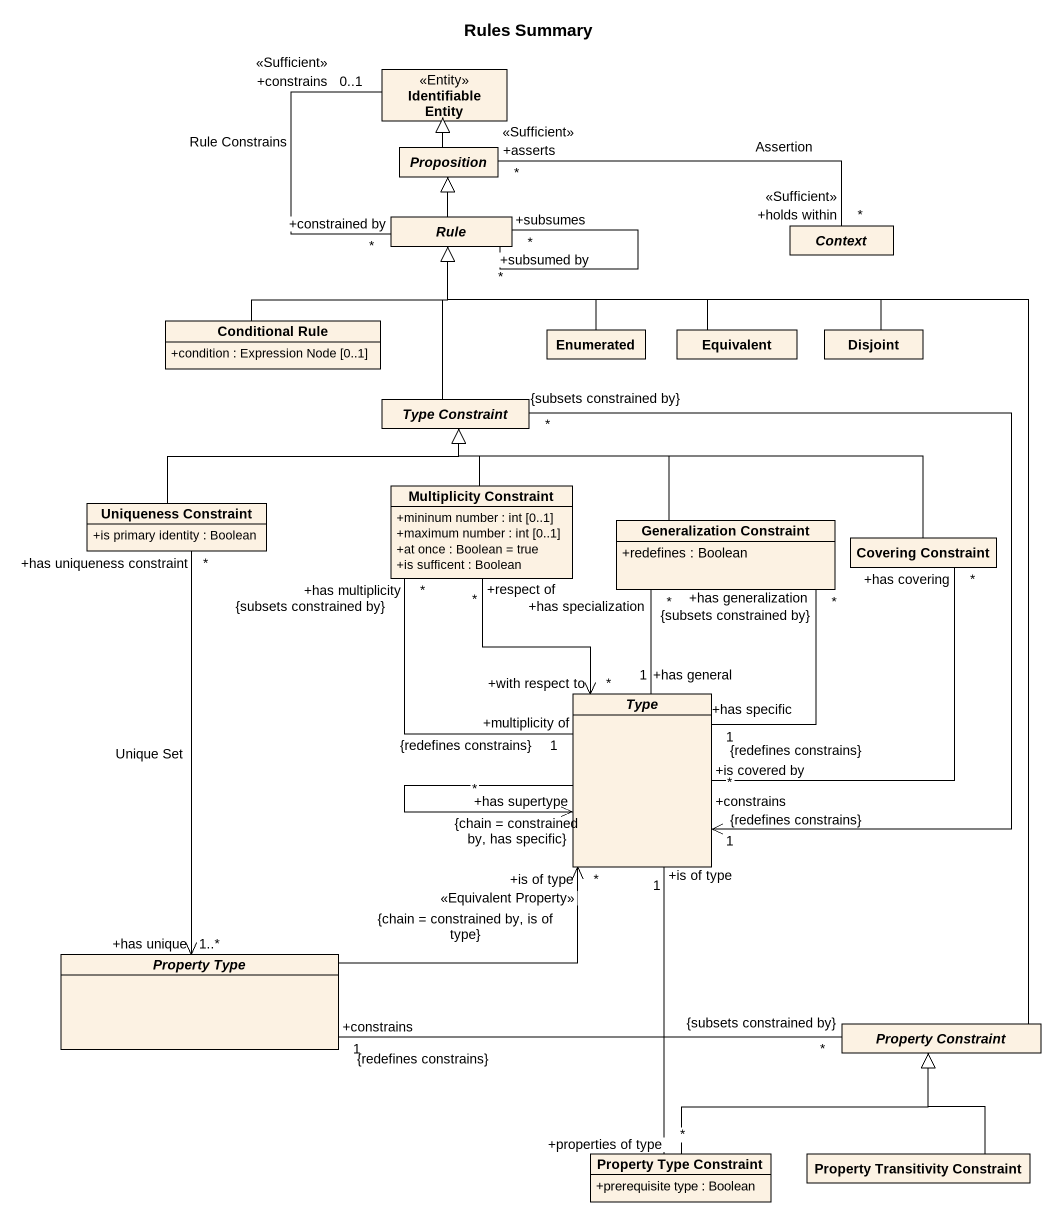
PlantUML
@startuml
title Rules Summary
hide circle
hide empty members
skinparam classAttributeIconSize 0
class "Identifiable Entity" as Identifiable_Entity <<Entity>>
abstract class Proposition
abstract class Rule
abstract class Context
class "Conditional Rule" as Conditional_Rule {
  +condition : Expression Node [0..1]
}
class Enumerated
class Equivalent
class Disjoint
abstract class "Type Constraint" as Type_Constraint
class "Uniqueness Constraint" as Uniqueness_Constraint {
  +is primary identity : Boolean
}
class "Multiplicity Constraint" as Multiplicity_Constraint {
  +mininum number : int [0..1]
  +maximum number : int [0..1]
  +at once : Boolean = true
  +is sufficent : Boolean
}
class "Generalization Constraint" as Generalization_Constraint {
  +redefines : Boolean
}
class "Covering Constraint" as Covering_Constraint
abstract class Type
abstract class "Property Type" as Property_Type
abstract class "Property Constraint" as Property_Constraint
class "Property Type Constraint" as Property_Type_Constraint {
  +prerequisite type : Boolean
}
class "Property Transitivity Constraint" as Property_Transitivity
Proposition -up-|> Identifiable_Entity
Rule "+constrained by\n*" -up- "0..1\n+constrains\n<<Sufficient>>" Identifiable_Entity : Rule Constrains
Rule -up-|> Proposition
Rule "+subsumed by\n*" -- "+subsumes\n*" Rule
Context "+holds within\n*\n<<Sufficient>>" -left- "+asserts\n*\n<<Sufficient>>" Proposition : Assertion
Conditional_Rule -up-|> Rule
Enumerated -up-|> Rule
Equivalent -left-|> Rule
Disjoint -left-|> Rule
Type_Constraint -up-|> Rule
Type_Constraint "*\n{subsets constrained by}" --> "1\n{redefines constrains}\n+constrains" Type
Uniqueness_Constraint -right-|> Type_Constraint
Uniqueness_Constraint "*\n+has uniqueness constraint" --> "+has unique\n1..*" Property_Type : Unique Set
Multiplicity_Constraint -up-|> Type_Constraint
Multiplicity_Constraint "*\n+has multiplicity\n{subsets constrained by}" -- "+multiplicity of\n1\n{redefines constrains}" Type
Multiplicity_Constraint "*\n+respect of" --> "+with respect to\n*" Type
Generalization_Constraint -left-|> Type_Constraint
Generalization_Constraint "+has generalization\n*\n{subsets constrained by}" -- "+has specific\n1\n{redefines constrains}" Type
Generalization_Constraint "+has specialization\n*" -- "+has general\n1" Type
Covering_Constraint -left-|> Type_Constraint
Covering_Constraint "+has covering\n*" -- "*\n+is covered by" Type
Type --> "+has supertype\n{chain = constrained by, has specific}\n*" Type
Property_Type -right-> "+is of type\n<<Equivalent Property>>\n*\n{chain = constrained by, is of type}" Type
Property_Constraint -up-|> Rule
Property_Constraint "*\n{subsets constrained by}" -left- "1\n+constrains\n{redefines constrains}" Property_Type
Property_Type_Constraint "+properties of type\n*" -up- "+is of type\n1" Type
Property_Type_Constraint -right-|> Property_Constraint
Property_Transitivity -up-|> Property_Constraint
@enduml
